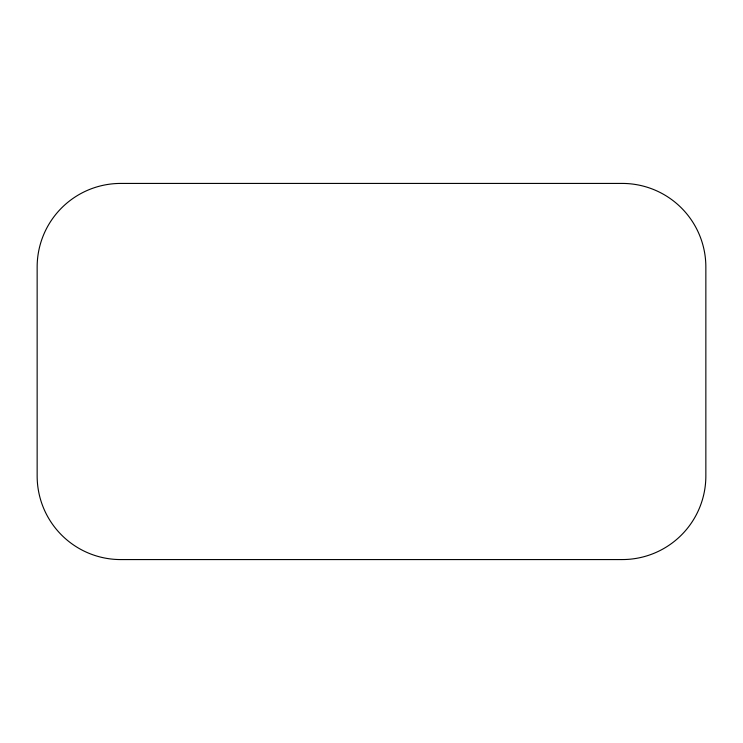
<?xml version="1.0" encoding="UTF-8"?>
<svg xmlns="http://www.w3.org/2000/svg" width="743" height="743" viewBox="0 0 743 743"><rect width="100%" height="100%" fill="white"/><g stroke="black" fill="none" stroke-linecap="round" stroke-linejoin="round"><path stroke-width="1.11" d="M622.235 559.572L622.262 559.563A83.587 83.587 0 0 0 705.85 475.984L705.85 267.016A83.587 83.587 0 0 0 622.262 183.428L120.737 183.428A83.587 83.587 0 0 0 37.15 267.016L37.15 475.984A83.587 83.587 0 0 0 120.737 559.572L622.086 559.572"/></g></svg>
